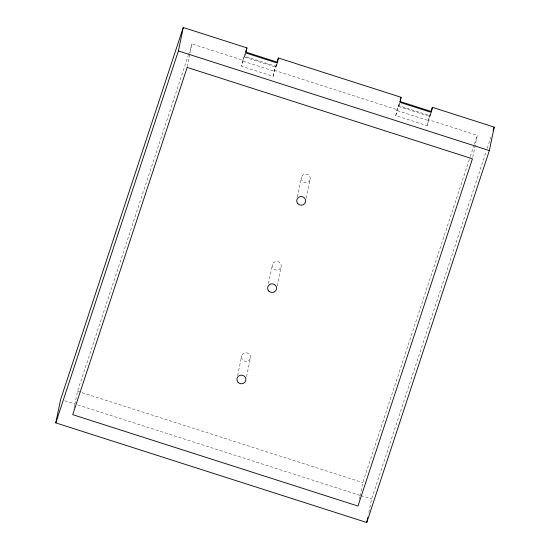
<?xml version="1.0" encoding="UTF-8"?>
<svg xmlns="http://www.w3.org/2000/svg" width="550" height="550" viewBox="0 0 550 550"><rect width="100%" height="100%" fill="white"/><g stroke="black" fill="none" stroke-linecap="round" stroke-linejoin="round"><path stroke-width="0.41" stroke-dasharray="2.75 2.06" d="M74.092 407.956L74.614 405.439M74.786 404.601L77.564 391.194L188.272 55.364M187.351 66.578L192.032 43.952L242.88 60.239L241.636 66.241L273.082 76.312L275.674 66.199L244.234 56.127L241.636 66.241M277.104 63.759L275.976 67.189L244.537 57.111L245.286 53.474M273.082 76.312L274.319 70.317L276.808 62.776M275.976 67.189L276.581 64.274M237.641 375.616L241.766 355.692M246.544 376.695L250.326 358.435A4.496 4.331 11.7 0 0 245.08 352.818A4.496 4.331 11.7 0 0 242.729 359.941A4.496 4.331 11.7 0 0 250.326 358.435M268.462 283.607L272.415 264.516M277.124 286.041L281.077 266.949A4.496 4.331 11.7 0 0 275.619 261.518A4.496 4.331 11.7 0 0 273.543 268.723A4.496 4.331 11.7 0 0 281.077 266.949M297.413 196.976L301.538 177.059M306.322 198.062L310.104 179.802A4.496 4.331 11.7 0 0 304.858 174.178A4.496 4.331 11.7 0 0 302.507 181.308A4.496 4.331 11.7 0 0 310.104 179.802M395.773 115.617L398.372 105.511L429.681 115.541L428.629 120.636L427.082 125.647L395.773 115.617L397.018 109.622L399.053 103.455M431.111 113.101L429.983 116.524L398.674 106.494L399.424 102.857M427.082 125.647L428.326 119.652L430.815 112.111M429.983 116.524L430.588 113.609M359.356 499.345L359.879 496.829M360.051 495.99L362.828 482.584L470.044 157.348M368.83 512.449L371.601 499.043L486.145 151.587M472.787 157.128L477.297 135.341L428.326 119.652M188.54 54.546L192.032 43.952M242.88 60.239L245.589 52.016M244.537 57.111L245.891 52.999M398.674 106.494L399.575 103.751M470.312 156.537L474.072 145.124M474.341 144.306L477.297 135.341M487.217 148.328L490.985 136.909M274.319 70.317L397.018 109.622M243.176 61.229L274.622 71.301M397.32 110.605L428.629 120.636M77.564 391.194L362.828 482.584M64.742 400.73L74.559 403.879M77.832 404.924L360.147 495.371M360.965 495.632L371.601 499.043"/><path stroke-width="0.82" d="M55.791 422.881L60.651 399.417L183.253 27.5L246.943 47.905L245.891 52.999L277.331 63.071L278.389 57.977L401.081 97.288L400.029 102.382L431.337 112.413L432.396 107.319L494.209 127.119L489.349 150.583L366.747 522.5L55.791 422.881L178.399 50.958L183.253 27.5M366.747 522.5L367.785 517.474M246.943 47.905L245.589 52.016L277.035 62.088L278.389 57.977M400.18 100.024L401.081 97.288M432.396 107.319L431.035 111.43L399.726 101.399M493.137 130.384L494.209 127.119M178.399 50.958L489.349 150.583M187.172 67.416L72.703 414.659L357.967 506.048L472.436 158.806L187.172 67.416M238.088 382.353A4.496 4.331 11.7 0 0 245.685 380.848A4.496 4.331 11.7 0 0 240.439 375.231A4.496 4.331 11.7 0 0 238.088 382.353M297.866 203.713A4.496 4.331 11.7 0 0 305.463 202.214A4.496 4.331 11.7 0 0 300.218 196.591A4.496 4.331 11.7 0 0 297.866 203.713M268.902 291.136A4.496 4.331 11.7 0 0 276.43 289.362A4.496 4.331 11.7 0 0 270.978 283.931A4.496 4.331 11.7 0 0 268.902 291.136"/></g></svg>
